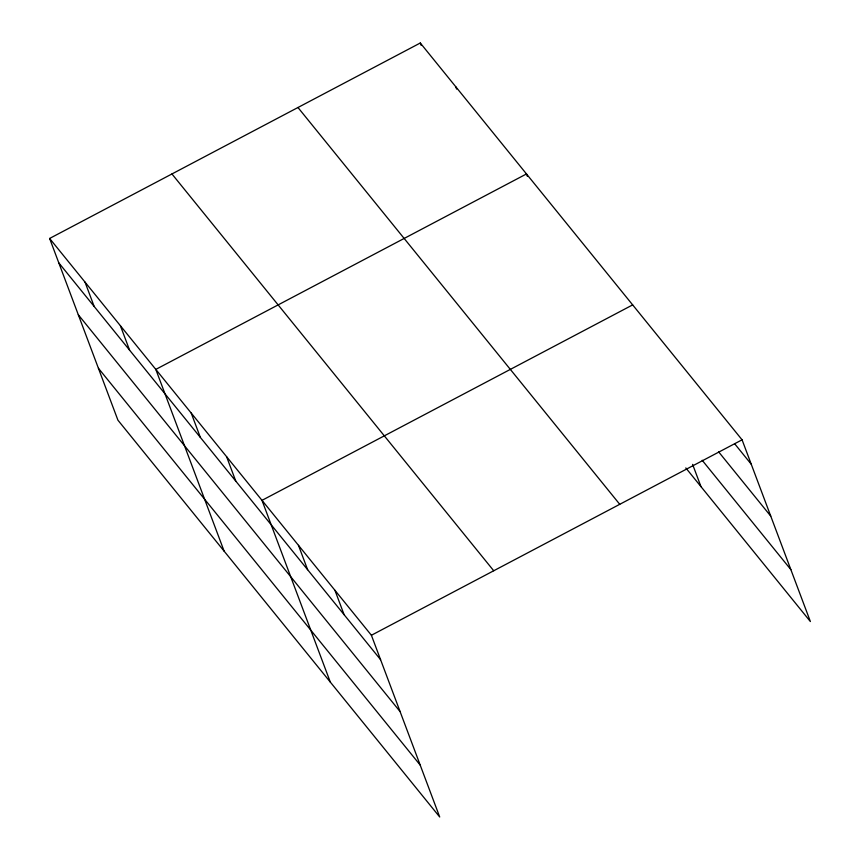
<?xml version="1.0" encoding="UTF-8"?>
<svg xmlns="http://www.w3.org/2000/svg" width="860" height="860" viewBox="0 0 860 860"><rect width="100%" height="100%" fill="white"/><g stroke="black" fill="none" stroke-linecap="round" stroke-linejoin="round"><path stroke-width="1.29" d="M49.622 238.456L371.402 635.26L439.707 817L117.927 420.185L49.622 238.456L420.293 43L742.072 439.815L810.378 621.543L685.807 467.926M632.67 304.892L261.999 500.348L330.304 682.087M371.402 635.26L742.072 439.815M734.666 443.76L751.242 464.206M718.541 451.737L770.754 516.129M702.179 460.261L790.867 569.621M297.969 107.5L619.748 504.315M171.946 173.956L493.726 570.76M58.792 262.848L380.571 659.663M78.303 314.771L400.083 711.586M98.416 368.263L420.196 765.077M692.612 464.378L700.975 486.631M527.395 176.386L526.481 173.946L155.81 369.402L224.116 551.142M455.692 86.645L456.606 89.085M420.293 43L421.206 45.44M334.927 590.293L344.097 614.685M298.463 545.326L307.633 569.718M226.599 456.703L235.769 481.095M191.2 413.047L200.369 437.45M120.411 325.757L129.581 350.149M85.011 282.101L94.181 306.493"/></g></svg>
